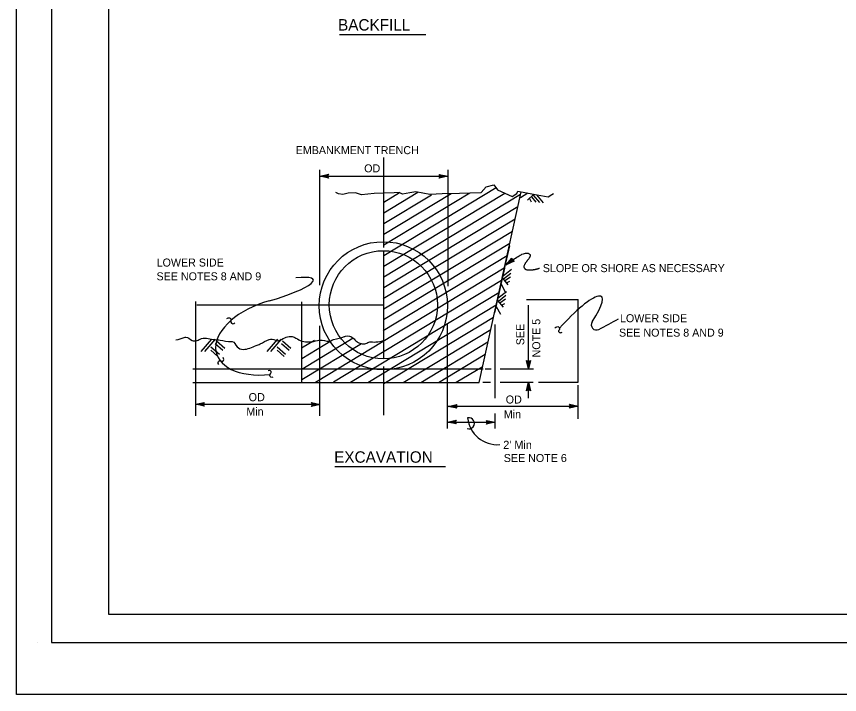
# Model space of a CAD drawing. Extents: x -894 to 866, y -476 to 714.
# Drawn here: x -894 to -174, y -476 to 117 of the extents above; entities that cross this region are included whole.
import ezdxf

# ---------------------------------------------------------------- set-up
doc = ezdxf.new("R2010")
doc.units = 0
for name, color, linetype in [('10 Sheet Format', 7, 'Continuous'), ('56 Stage 3 Anno', 7, 'Continuous'), ('57 Undefined', 7, 'Continuous'), ('60 Nongeo Data', 7, 'Continuous'), ('border_PLOTTING-ELEMENTS', 7, 'Continuous'), ('border_rw_22x34_Cut_Lines', 7, 'Continuous')]:
    doc.layers.add(name, color=color, linetype=linetype)

msp = doc.modelspace()

# ---------------------------------------------------------------- linework, layer by layer
at = {"layer": '10 Sheet Format'}
for p, q in [((-813.45, 643.96), (-813.45, -406.04)), ((-813.45, -406.04), (811.55, -406.04)), ((-875.42, -431.05), (-875.42, -431.05))]:
    msp.add_line(p, q, dxfattribs=at)
msp.add_lwpolyline([(-894.04, 713.56), (865.96, 713.56), (865.96, -476.44), (-894.04, -476.44)], close=True, dxfattribs=at)
at = {"layer": '56 Stage 3 Anno'}
for p, q in [((-572.72, -17.48), (-572.72, -6.75)), ((-628.69, -118.42), (-628.69, -17.35)), ((-628.53, -22.96), (-621.03, -21.3)), ((-621.03, -21.3), (-622.03, -22.96)), ((-621.03, -21.3), (-621.03, -21.3)), ((-572.72, -85.48), (-572.72, -17.48)), ((-523.32, -23.05), (-524.32, -21.38)), ((-524.32, -21.38), (-524.32, -21.38)), ((-524.32, -21.38), (-516.82, -23.05)), ((-516.48, -119.08), (-516.48, -17.35)), ((-628.69, -22.87), (-572.21, -22.87)), ((-621.03, -24.64), (-628.53, -22.96)), ((-628.53, -22.96), (-628.53, -22.96)), ((-621.3, -24.19), (-626.81, -22.96)), ((-626.79, -22.96), (-621.33, -21.75)), ((-625.08, -22.96), (-621.55, -22.18)), ((-621.59, -23.74), (-625.08, -22.96)), ((-623.35, -22.96), (-621.84, -22.63)), ((-621.81, -23.31), (-623.35, -22.96)), ((-622.03, -22.96), (-621.03, -24.64)), ((-621.03, -24.64), (-621.03, -24.64)), ((-572.72, -22.87), (-516.48, -22.87)), ((-516.82, -23.05), (-524.32, -24.71)), ((-524.32, -24.71), (-523.32, -23.05)), ((-524.32, -24.71), (-524.32, -24.71)), ((-524.04, -21.82), (-518.54, -23.05)), ((-518.55, -23.05), (-524.02, -24.26)), ((-520.27, -23.05), (-523.8, -23.83)), ((-523.75, -22.27), (-520.27, -23.05)), ((-523.53, -22.7), (-522, -23.05)), ((-522, -23.05), (-523.51, -23.38)), ((-516.82, -23.05), (-516.82, -23.05)), ((-572.72, -182.79), (-572.72, -88.17)), ((-465.65, -100.48), (-460.65, -94.65)), ((-458.64, -97.32), (-465.65, -100.48)), ((-465.65, -100.48), (-465.65, -100.48)), ((-459.13, -97.13), (-464.27, -99.45)), ((-464.26, -99.44), (-460.61, -95.19)), ((-462.88, -98.41), (-460.53, -95.67)), ((-459.63, -96.94), (-462.88, -98.41)), ((-461.5, -97.38), (-460.5, -96.2)), ((-460.07, -96.73), (-461.5, -97.38)), ((-460.65, -94.65), (-460.65, -94.65)), ((-460.65, -94.65), (-460.45, -96.58)), ((-460.45, -96.58), (-458.64, -97.32)), ((-458.64, -97.32), (-458.64, -97.32)), ((-737.06, -232.69), (-737.06, -132.53)), ((-446.15, -190.78), (-446.15, -135.72)), ((-628.69, -232.69), (-628.69, -153.92)), ((-516.95, -243.58), (-516.95, -152.74)), ((-475.46, -186.13), (-475.46, -152.74)), ((-475.46, -217.13), (-475.46, -185.65)), ((-446.23, -191.61), (-447.89, -184.11)), ((-447.89, -184.11), (-447.89, -184.11)), ((-447.89, -184.11), (-446.23, -185.11)), ((-446.23, -189.87), (-447.44, -184.41)), ((-446.23, -188.16), (-447.01, -184.63)), ((-446.22, -186.43), (-446.56, -184.92)), ((-446.23, -185.11), (-444.55, -184.11)), ((-444.55, -184.11), (-446.23, -191.61)), ((-445, -184.38), (-446.23, -189.89)), ((-445.45, -184.68), (-446.23, -188.16)), ((-445.88, -184.9), (-446.22, -186.43)), ((-444.55, -184.11), (-444.55, -184.11)), ((-572.72, -232.17), (-572.72, -189.42)), ((-484.07, -191.55), (-478.88, -191.55)), ((-471.1, -191.55), (-441.87, -191.55)), ((-446.23, -191.61), (-446.23, -191.61)), ((-486.14, -203.19), (-479.4, -203.19)), ((-471.1, -203.19), (-442.26, -203.19)), ((-447.81, -210.64), (-446.14, -203.14)), ((-447.37, -210.37), (-446.14, -204.86)), ((-446.92, -210.08), (-446.14, -206.59)), ((-446.48, -209.86), (-446.14, -208.32)), ((-446.15, -217.31), (-446.15, -203.19)), ((-446.14, -203.14), (-446.14, -203.14)), ((-446.14, -203.14), (-444.47, -210.64)), ((-446.14, -206.59), (-445.36, -210.12)), ((-446.14, -208.32), (-445.81, -209.83)), ((-446.13, -204.88), (-444.92, -210.34)), ((-402.8, -235.28), (-402.8, -205.78)), ((-446.14, -209.64), (-447.81, -210.64)), ((-447.81, -210.64), (-447.81, -210.64)), ((-444.47, -210.64), (-446.14, -209.64)), ((-444.47, -210.64), (-444.47, -210.64)), ((-737.06, -222.5), (-729.86, -220.9)), ((-737.06, -222.5), (-628.69, -222.5)), ((-737.06, -222.5), (-737.06, -222.5)), ((-729.86, -224.11), (-737.06, -222.5)), ((-735.41, -222.5), (-730.12, -223.68)), ((-730.12, -221.33), (-735.39, -222.5)), ((-733.75, -222.5), (-730.37, -221.75)), ((-730.37, -223.26), (-733.75, -222.5)), ((-730.63, -222.18), (-732.09, -222.5)), ((-732.09, -222.5), (-730.62, -222.83)), ((-729.86, -220.9), (-730.82, -222.5)), ((-730.82, -222.5), (-729.86, -224.11)), ((-729.86, -220.9), (-729.86, -220.9)), ((-635.03, -222.74), (-636.03, -221.06)), ((-636.03, -221.06), (-636.03, -221.06)), ((-636.03, -221.06), (-628.53, -222.74)), ((-628.53, -222.74), (-636.03, -224.4)), ((-636.03, -224.4), (-635.03, -222.74)), ((-635.76, -221.51), (-630.25, -222.74)), ((-630.27, -222.74), (-635.73, -223.95)), ((-631.98, -222.74), (-635.51, -223.52)), ((-635.46, -221.96), (-631.98, -222.74)), ((-635.24, -222.39), (-633.71, -222.73)), ((-633.71, -222.73), (-635.22, -223.07)), ((-628.53, -222.74), (-628.53, -222.74)), ((-516.45, -224.32), (-508.95, -222.65)), ((-514.72, -224.31), (-509.25, -223.1)), ((-508.95, -222.65), (-509.95, -224.32)), ((-508.95, -222.66), (-508.95, -222.66)), ((-409.25, -224.21), (-410.25, -222.53)), ((-410.25, -222.53), (-410.25, -222.53)), ((-410.25, -222.53), (-402.75, -224.21)), ((-409.98, -222.98), (-404.47, -224.21)), ((-729.86, -224.11), (-729.86, -224.11)), ((-636.03, -224.4), (-636.03, -224.4)), ((-516.65, -224.21), (-402.8, -224.21)), ((-508.95, -225.99), (-516.45, -224.32)), ((-516.45, -224.32), (-516.45, -224.32)), ((-509.23, -225.55), (-514.73, -224.32)), ((-513, -224.32), (-509.47, -223.54)), ((-509.52, -225.1), (-513, -224.32)), ((-511.27, -224.32), (-509.76, -223.99)), ((-509.74, -224.66), (-511.27, -224.32)), ((-509.95, -224.32), (-508.95, -225.99)), ((-508.95, -225.99), (-508.95, -225.99)), ((-402.75, -224.21), (-410.25, -225.87)), ((-410.25, -225.87), (-409.25, -224.21)), ((-410.25, -225.87), (-410.25, -225.87)), ((-404.49, -224.21), (-409.95, -225.42)), ((-406.2, -224.2), (-409.73, -224.99)), ((-409.68, -223.43), (-406.2, -224.2)), ((-409.46, -223.86), (-407.93, -224.2)), ((-407.93, -224.2), (-409.44, -224.54)), ((-402.75, -224.21), (-402.75, -224.21)), ((-516.98, -238.06), (-509.48, -236.4)), ((-515.25, -238.06), (-509.78, -236.85)), ((-513.53, -238.07), (-510, -237.28)), ((-509.48, -236.4), (-510.48, -238.06)), ((-509.48, -236.4), (-509.48, -236.4)), ((-482.07, -238.24), (-483.07, -236.56)), ((-483.07, -236.56), (-483.07, -236.56)), ((-483.07, -236.56), (-475.57, -238.24)), ((-482.8, -237.01), (-477.3, -238.23)), ((-482.51, -237.45), (-479.02, -238.23)), ((-475.46, -243.58), (-475.46, -230.71)), ((-517.04, -238.09), (-475.76, -238.09)), ((-509.48, -239.74), (-516.98, -238.06)), ((-516.98, -238.06), (-516.98, -238.06)), ((-509.76, -239.29), (-515.26, -238.06)), ((-510.05, -238.84), (-513.53, -238.07)), ((-511.8, -238.07), (-510.29, -237.73)), ((-510.27, -238.41), (-511.8, -238.07)), ((-510.48, -238.06), (-509.48, -239.74)), ((-509.48, -239.74), (-509.48, -239.74)), ((-475.57, -238.24), (-483.07, -239.9)), ((-483.07, -239.9), (-482.07, -238.24)), ((-483.07, -239.9), (-483.07, -239.9)), ((-477.31, -238.24), (-482.78, -239.45)), ((-479.02, -238.23), (-482.56, -239.02)), ((-482.29, -237.89), (-480.75, -238.23)), ((-480.75, -238.23), (-482.26, -238.57)), ((-475.57, -238.24), (-475.57, -238.24))]:
    msp.add_line(p, q, dxfattribs=at)
for centre, radius, start, end in [((-386.76, -153), 4.54, 146.25208, 297.74106), ((-1078.28, 1161.85), 1490.15, 297.74106, 298.48899), ((-498.3, -239.17), 4.87, 250.3881, 103.2423), ((-473.29, -231.62), 26.27, 186.13735, 274.26186)]:
    msp.add_arc(centre, radius, start, end, dxfattribs=at)
for centre, major_axis, ratio, start_param, end_param in [((-674.88, -124.83), (40.53, 11.28), 0.175492, 4.712389, 7.133222), ((-414.19, -165.36), (-31.89, -37.06), 0.200719, 2.148746, 4.630936), ((-664.38, -162.69), (54.78, 15.18), 0.56114, 1.570796, 4.417547)]:
    msp.add_ellipse(centre, major_axis=major_axis, ratio=ratio, start_param=start_param, end_param=end_param, dxfattribs=at)
for points, degree in [([(-465.65, -100.48), (-453.22, -91.05), (-446.06, -89.92), (-443.8, -92.75), (-450.96, -101.23), (-449.07, -104.81), (-444.55, -105), (-440.6, -104.62), (-436.64, -103.49)], 2), ([(-709.91, -147.5), (-709.04, -147), (-707.84, -146.38), (-706.13, -147.76), (-706.89, -149.91), (-706.23, -151.69), (-704.72, -152.28), (-703.62, -151.77), (-702.94, -151.25)], 3), ([(-717.01, -187.7), (-717.47, -187.02), (-717.96, -185.81), (-716.77, -184.31), (-715.38, -184.66), (-713.79, -184.99), (-712.32, -183.44), (-712.93, -182.16), (-713.28, -181.67)], 3), ([(-669.68, -198.94), (-670.49, -199.1), (-671.81, -199.06), (-672.71, -197.38), (-672.01, -195.95), (-670.91, -194.91), (-671.76, -192.92), (-672.88, -193.06), (-673.75, -193.14)], 3)]:
    msp.add_open_spline(points, degree=degree, dxfattribs=at)
msp.add_spline([(-423.08, -155.69), (-419.87, -154.77), (-418.95, -156.15), (-419.87, -158.89), (-418.95, -159.8), (-416.66, -159.35)], degree=3, dxfattribs=at)
at = {"layer": '57 Undefined'}
for p, q in [((-611.58, 101.07), (-535.96, 101.07)), ((-615.6, -277), (-518.81, -277))]:
    msp.add_line(p, q, dxfattribs=at)
at = {"layer": '60 Nongeo Data'}
for p, q in [((-572.72, -92.31), (-474.6, -33)), ((-572.72, -55.02), (-542.88, -36.98)), ((-572.72, -45.69), (-558.97, -37.38)), ((-572.72, -82.99), (-497.65, -37.61)), ((-572.72, -101.64), (-466.93, -37.69)), ((-572.72, -73.66), (-513.87, -38.09)), ((-572.72, -110.96), (-453.08, -38.64)), ((-572.72, -64.34), (-531.15, -39.21)), ((-489.48, -203.35), (-452.68, -36.8)), ((-446.77, -37.85), (-453.28, -41.83)), ((-441.46, -38.84), (-447.14, -43.9)), ((-445.36, -42.47), (-443.79, -45.33)), ((-443.52, -41.06), (-439.91, -45.78)), ((-442.07, -39.64), (-436.67, -46.01)), ((-439.3, -39.26), (-433.26, -46.37)), ((-572.72, -120.29), (-455.46, -49.4)), ((-573.21, -129.91), (-457.84, -60.17)), ((-572.68, -138.92), (-460.22, -70.93)), ((-572.98, -148.42), (-462.6, -81.69)), ((-471.44, -123), (-462.66, -83.97)), ((-573.33, -157.96), (-464.98, -92.45)), ((-632.6, -203.11), (-467.35, -103.22)), ((-475.76, -142.47), (-466.98, -103.44)), ((-468.47, -110.03), (-461.1, -104.3)), ((-468.2, -112.81), (-461.61, -107.69)), ((-616.87, -202.93), (-469.73, -113.98)), ((-468.98, -112.16), (-464.17, -118.06)), ((-466.85, -114.32), (-461.98, -110.91)), ((-465.52, -116.22), (-462.6, -114.77)), ((-470.2, -117.43), (-466.5, -124.11)), ((-601.95, -203.24), (-472.11, -124.74)), ((-472.8, -129.5), (-465.43, -123.77)), ((-472.53, -132.28), (-465.94, -127.16)), ((-736.4, -135.48), (-572.72, -135.48)), ((-644.53, -203.35), (-644.53, -132.96)), ((-586.84, -203.43), (-474.49, -135.51)), ((-473.3, -131.63), (-468.5, -137.53)), ((-471.18, -133.79), (-466.3, -130.38)), ((-469.84, -135.69), (-466.92, -134.24)), ((-447.89, -130.79), (-402.8, -130.79)), ((-402.8, -203.19), (-402.8, -130.79)), ((-474.53, -136.9), (-470.83, -143.58)), ((-572.72, -204.21), (-476.87, -146.27)), ((-555.86, -203.35), (-479.25, -157.03)), ((-644.54, -191.68), (-599.62, -164.53)), ((-723.55, -165.65), (-732.87, -176.36)), ((-720.28, -165.65), (-729.61, -176.36)), ((-716.43, -179), (-723.9, -172.5)), ((-713.42, -175.58), (-720.17, -169.71)), ((-711.85, -173.81), (-719.23, -167.38)), ((-665.72, -165.65), (-675.04, -176.36)), ((-662.46, -165.65), (-671.78, -176.36)), ((-658.6, -179), (-666.07, -172.5)), ((-655.59, -175.58), (-662.34, -169.71)), ((-654.02, -173.81), (-661.4, -167.38)), ((-644.6, -173.07), (-633.46, -166.33)), ((-644.53, -182.35), (-617.54, -166.04)), ((-644.44, -200.95), (-592.25, -169.39)), ((-540.43, -203.35), (-481.63, -167.79)), ((-717.82, -180.58), (-723.9, -175.29)), ((-660, -180.58), (-666.07, -175.29)), ((-525.01, -203.35), (-484, -178.56)), ((-739.89, -191.55), (-485.82, -191.55)), ((-509.47, -203.28), (-486.87, -189.61)), ((-739.89, -203.35), (-489.48, -203.35)), ((-437.51, -203.19), (-402.8, -203.19))]:
    msp.add_line(p, q, dxfattribs=at)
for points in [[(-516.19, -38.16), (-487.51, -37.31), (-483.29, -32.26), (-476.54, -30.57), (-473.17, -34.79), (-460.51, -40.68), (-456.29, -38.16), (-455.43, -36.19), (-441.73, -38.78), (-428.86, -41.05), (-425.92, -39), (-424.23, -38.16)], [(-516.19, -38.16), (-532.44, -38.96), (-544.7, -36.63), (-549.96, -37.5), (-556.39, -38.67), (-559.31, -37.21), (-563.69, -37.5), (-572.45, -37.8), (-581.21, -38.09), (-592.31, -39.25), (-597.57, -37.5), (-603.99, -37.8), (-608.66, -38.96), (-612.46, -38.38), (-614.8, -37.21)]]:
    msp.add_lwpolyline(points, dxfattribs=at)
for centre, radius in [((-573.14, -136.32), 56.04), ((-573.14, -135.48), 47.31)]:
    msp.add_circle(centre, radius, dxfattribs=at)
msp.add_spline([(-754.55, -166.13), (-747.27, -164.18), (-745.98, -163.76), (-740.41, -166.75), (-736.13, -166.75), (-732.28, -165.04), (-726.28, -165.04), (-720.71, -165.89), (-716, -166.32), (-706.15, -167.61), (-705.29, -167.61), (-701.01, -172.31), (-695.87, -174.45), (-684.3, -171.03), (-680.87, -169.74), (-673.16, -165.89), (-667.59, -166.32), (-666.74, -166.75), (-660.74, -165.04), (-655.6, -163.33), (-653.03, -163.33), (-649.6, -164.61), (-644.46, -167.18), (-630.75, -166.75), (-628.61, -166.32), (-620.47, -167.18), (-616.62, -165.89), (-607.19, -163.33), (-606.34, -162.9), (-599.48, -164.61), (-596.48, -167.61), (-592.63, -169.32), (-588.35, -169.32), (-584.92, -168.03), (-582.78, -168.03), (-579.78, -168.03), (-572.93, -166.75)], degree=3, dxfattribs=at)
at = {"layer": 'border_PLOTTING-ELEMENTS'}
msp.add_lwpolyline([(-863.46, -431.04), (836.55, -431.04), (836.55, 668.96), (-863.46, 668.96)], close=True, dxfattribs=at)
at = {"layer": 'border_rw_22x34_Cut_Lines'}
for p, q in [((-863.46, 668.96), (-863.46, -431.04)), ((-863.46, -431.04), (836.55, -431.04))]:
    msp.add_line(p, q, dxfattribs=at)

# ---------------------------------------------------------------- texts
at = {"layer": '57 Undefined'}
for s, height, p in [('BACKFILL', 10, (-612.76, 104.42)), ('EMBANKMENT TRENCH', 7, (-649.83, -3.71)), ('OD', 7, (-589.92, -19.62)), ('LOWER SIDE', 7, (-771.45, -102.02)), ('SLOPE OR SHORE AS NECESSARY', 7, (-433.68, -106.92)), ('SEE NOTES 8 AND 9', 7, (-771.54, -114.06)), ('LOWER SIDE', 7, (-366.21, -150.74)), ('SEE NOTES 8 AND 9', 7, (-367.04, -163.34)), ('OD', 7.087, (-691, -219.82)), ('OD', 7, (-466.11, -221.84)), ('Min', 7, (-692.99, -232.34)), ('Min', 7, (-467.79, -234.71)), ("2' Min", 7.087, (-468.27, -261.51)), ('EXCAVATION', 10, (-616.16, -273.65)), ('SEE NOTE 6', 7, (-467.84, -273.01))]:
    msp.add_text(s, height=height, dxfattribs=at).set_placement(p)
for s, p in [('NOTE 5', (-435.89, -181.55)), ('SEE', (-449.89, -170.87))]:
    msp.add_text(s, height=7, rotation=90, dxfattribs=at).set_placement(p)

doc.saveas('drawing.dxf')
